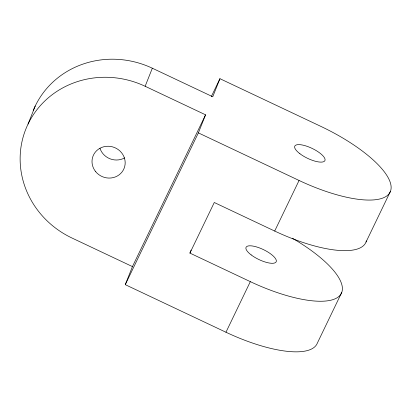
<?xml version="1.0" encoding="UTF-8"?>
<svg xmlns="http://www.w3.org/2000/svg" width="411" height="411" viewBox="0 0 411 411"><rect width="100%" height="100%" fill="white"/><g stroke="black" fill="none" stroke-linecap="round" stroke-linejoin="round"><path stroke-width="0.62" d="M341.664 292.617L317.292 343.206A89.115 29.094 25.7 0 1 225.958 332.237L125.263 284.659L132.45 266.595L72.033 238.046A89.115 84.209 21.7 0 1 28.035 124.096L35.223 106.033M28.035 124.096A89.115 84.209 21.7 0 1 145.145 86.274L152.332 68.211L212.749 96.76L219.936 78.696L320.631 126.275A89.115 29.094 25.7 0 1 390.404 191.434L366.031 242.022M125.263 284.659L198.374 132.887L205.562 114.823L145.145 86.274M292.37 238.231A89.115 29.094 25.7 0 1 339.568 295.828A89.115 29.094 25.7 0 1 250.325 281.643L189.913 253.099L191.094 250.119M211.321 96.585L219.936 78.696M132.45 266.595L205.562 114.823M189.913 253.099L214.28 202.505L274.697 231.054A89.115 29.094 25.7 0 0 366.401 240.908M225.958 332.237L250.325 281.643M274.697 231.054L299.069 180.465A89.115 29.094 25.7 0 0 390.404 191.434M198.374 132.887L299.069 180.465M124.641 157.875A16.707 15.788 21.7 0 1 99.945 148.237M33.188 110.621A89.115 84.209 21.7 0 1 152.332 68.211M251.162 254.902A16.707 5.456 25.7 0 0 276.079 261.956A16.707 5.456 25.7 0 0 256.089 246.795A16.707 5.456 25.7 0 0 251.162 254.902M95.65 171.628A16.707 15.788 21.7 0 0 124.045 168.51A16.707 15.788 21.7 0 0 106.074 146.347A16.707 15.788 21.7 0 0 95.65 171.628M299.902 153.724A16.707 5.456 25.7 0 0 324.818 160.773A16.707 5.456 25.7 0 0 304.828 145.612A16.707 5.456 25.7 0 0 299.902 153.724"/></g></svg>
